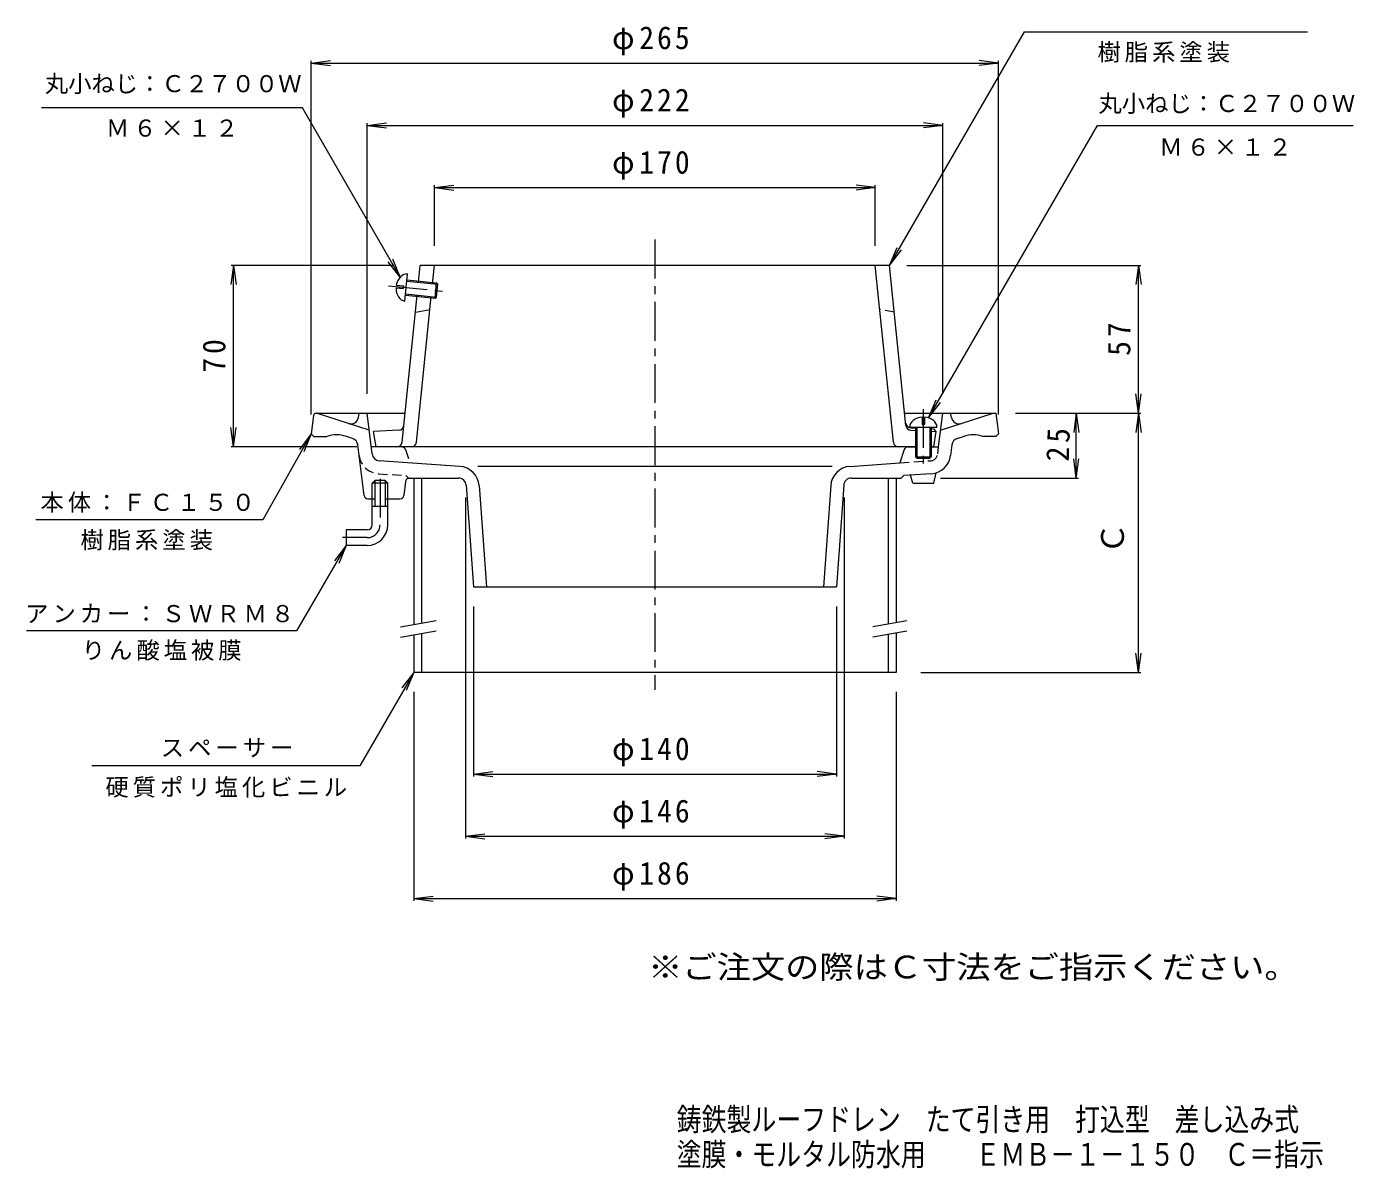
# Model space of a CAD drawing. Units: millimetres, scale not verified. Extents: x -287 to 225, y -345 to 361.
# Drawn here: x -287 to 225, y -345 to 96 of the extents above; entities that cross this region are included whole.
import ezdxf
from ezdxf.enums import TextEntityAlignment as Align

# ---------------------------------------------------------------- set-up
doc = ezdxf.new("R2010")
doc.units = ezdxf.units.MM
doc.header["$LTSCALE"] = 3
doc.linetypes.add('CHAIN1', pattern=[8, 5, -1, 1, -1])
doc.linetypes.add('DASHED1', pattern=[1.8, 1.2, -0.6])
for name, color, linetype, lineweight in [('0-0_通り芯', 3, 'Continuous', 9), ('0-2_仕上', 6, 'Continuous', 9), ('0-3_建具', 4, 'Continuous', 9), ('0-4_その他', 7, 'Continuous', 9), ('0-5_寸法', 7, 'Continuous', 9)]:
    doc.layers.add(name, color=color, linetype=linetype, lineweight=lineweight)
doc.layers.add('F-4_F-4ﾚｲﾔ', color=6, linetype='Continuous')
doc.layers.add('F-5_F-5ﾚｲﾔ', color=2, linetype='Continuous')
doc.styles.add('ＭＳ ゴシック', font='')
doc.styles.get('ＭＳ ゴシック').set_extended_font_data('MS Gothic')

msp = doc.modelspace()

# ---------------------------------------------------------------- linework, layer by layer
at = {"layer": '0-0_通り芯', "linetype": 'CHAIN1'}
for p, q in [((-44.297, 13.416), (-44.297, -160.252)), ((-150.297, -78.805), (-150.297, -96.53)), ((-155.297, -101.53), (-164.815, -101.53))]:
    msp.add_line(p, q, dxfattribs=at)
at = {"layer": '0-0_通り芯'}
for p, q in [((-175.906, -54.406), (-176.797, -61.53)), ((-174.914, -53.53), (-140.635, -53.53)), ((-154.487, -60.129), (-174.797, -53.53)), ((-158.639, -55.254), (-158.297, -53.53)), ((-153.368, -69.244), (-155.297, -53.53)), ((52.041, -53.53), (87.203, -53.53)), ((65.107, -66.53), (66.703, -53.53)), ((65.893, -60.129), (86.203, -53.53)), ((70.045, -55.254), (69.703, -53.53)), ((87.203, -53.53), (88.203, -61.53)), ((-160.879, -63.31), (-163.648, -62.41)), ((-156.444, -85.213), (-158.828, -65.797)), ((53.293, -66.53), (56.203, -66.53)), ((62.203, -66.53), (65.107, -66.53)), ((70.234, -65.797), (69.736, -69.853)), ((72.285, -63.31), (75.055, -62.41)), ((87.203, -62.53), (82.203, -62.53)), ((88.203, -61.53), (87.203, -62.53)), ((51.867, -67.567), (50.203, -72.696)), ((-119.497, -74.046), (-150.599, -71.871)), ((24.011, -74.046), (-112.604, -74.046)), ((30.903, -74.046), (50.203, -72.696)), ((-153.297, -80.53), (-152.297, -79.53)), ((-147.297, -80.53), (-153.297, -80.53)), ((-153.297, -96.53), (-153.297, -80.53)), ((-148.297, -79.53), (-152.297, -79.53)), ((-152.297, -79.53), (-152.297, -89.53)), ((-148.297, -79.53), (-147.297, -80.53)), ((-148.297, -79.53), (-148.297, -89.53)), ((-147.297, -96.53), (-147.297, -80.53)), ((-140.461, -79.844), (-141.133, -85.216)), ((-138.973, -78.53), (-120.09, -78.53)), ((-117.098, -81.316), (-114.297, -120.53)), ((-112.075, -81.456), (-109.284, -120.53)), ((23.481, -81.456), (20.69, -120.53)), ((28.504, -81.316), (25.703, -120.53)), ((31.497, -78.53), (50.703, -78.53)), ((51.703, -77.603), (50.703, -78.53)), ((62.354, -76.859), (51.703, -77.603)), ((55.203, -80.53), (54.275, -77.424)), ((-154.955, -86.53), (-152.297, -86.53)), ((-148.297, -86.53), (-142.621, -86.53)), ((-147.297, -89.53), (-153.297, -89.53)), ((-155.297, -104.53), (-163.297, -104.53)), ((-114.297, -120.53), (25.703, -120.53))]:
    msp.add_line(p, q, dxfattribs=at)
at = {"layer": '0-0_通り芯', "linetype": 'DASHED1'}
for p, q in [((-149.797, -66.53), (-153.701, -66.53)), ((64.774, -69.244), (65.107, -66.53)), ((-140.461, -67.567), (-138.797, -72.696)), ((50.203, -72.696), (62.005, -71.871)), ((-139.297, -78.53), (-138.973, -78.53))]:
    msp.add_line(p, q, dxfattribs=at)
at = {"layer": '0-0_通り芯'}
for points in [[(-176.797, -61.53), (-175.797, -62.53), (-170.797, -62.53)], [(55.203, -80.53), (63.203, -80.53), (64.203, -76.507)], [(-155.297, -98.53), (-163.297, -98.53), (-163.297, -104.53)]]:
    msp.add_lwpolyline(points, dxfattribs=at)
at = {"layer": '0-0_通り芯', "linetype": 'DASHED1'}
msp.add_lwpolyline([(-150.948, -76.859), (-140.297, -77.603), (-139.297, -78.53)], dxfattribs=at)
at = {"layer": '0-0_通り芯'}
for centre, radius, start, end in [((-174.914, -54.53), 1, 90, 172.87573), ((-161.582, -54.669), 3, 252, 348.76978), ((72.988, -54.669), 3, 191.23022, 288), ((-167.047, -72.871), 11, 69.97256, 109.92876), ((-161.806, -66.163), 3, 6.99995, 72), ((53.293, -68.03), 1.5, 90, 162.02876), ((73.212, -66.163), 3, 108, 173.00005), ((78.454, -72.871), 11, 70.07124, 110.02744), ((-150.39, -68.878), 3, 187.00002, 266.00014), ((61.796, -68.878), 8, 273.99998, 353.00014), ((-120.055, -82.026), 8, 4.08569, 86.00005), ((31.461, -82.026), 8, 93.99992, 175.91431), ((-138.973, -80.03), 1.5, 90, 172.87569), ((-120.09, -81.53), 3, 4.08524, 90), ((31.497, -81.53), 3, 90, 175.91475), ((-154.955, -85.03), 1.5, 187.00041, 270), ((-142.621, -85.03), 1.5, 270, 352.87564), ((-155.297, -96.53), 2, 270, 0), ((-155.297, -96.53), 8, 270, 0)]:
    msp.add_arc(centre, radius, start, end, dxfattribs=at)
at = {"layer": '0-0_通り芯', "linetype": 'DASHED1'}
for centre, radius, start, end in [((-141.887, -68.03), 1.5, 17.97124, 90), ((-150.39, -68.878), 8, 186.99986, 266.00002), ((61.796, -68.878), 3, 273.99986, 352.99998)]:
    msp.add_arc(centre, radius, start, end, dxfattribs=at)
at = {"layer": '0-0_通り芯', "linetype": 'CHAIN1'}
msp.add_arc((-155.297, -96.53), 5, 270, 0, dxfattribs=at)
at = {"layer": '0-2_仕上'}
for p, q in [((-140.752, -10.297), (-139.687, 0.149)), ((-135.489, -3.043), (-134.825, 3.47)), ((46.232, 3.47), (-134.825, 3.47)), ((-130.017, -3.601), (-129.297, 3.47)), ((47.654, -64.733), (40.703, 3.47)), ((52.528, -58.31), (46.232, 3.47)), ((-144.031, -4.183), (-141.164, -4.475)), ((-141.265, -5.47), (-141.164, -4.475)), ((-139.966, -2.587), (-128.028, -3.803)), ((-139.915, -2.089), (-128.475, -3.255)), ((-129.083, -9.224), (-128.475, -3.255)), ((-128.535, -8.778), (-128.028, -3.803)), ((-128.475, -3.255), (-128.028, -3.803)), ((-144.132, -5.178), (-141.265, -5.47)), ((-141.776, -64.733), (-135.996, -8.017)), ((-140.524, -8.058), (-129.083, -9.224)), ((-140.473, -7.561), (-128.535, -8.778)), ((-136.248, -64.733), (-130.524, -8.575)), ((-129.083, -9.224), (-128.535, -8.778)), ((-136.66, -14.53), (-131.029, -13.53)), ((58.703, -55.032), (58.703, -57.914)), ((59.703, -55.032), (59.703, -57.914)), ((-143.024, -60.105), (-152.797, -60.53)), ((-151.797, -66.53), (-152.797, -60.53)), ((53.953, -58.914), (64.453, -58.914)), ((54.333, -59.144), (56.203, -59.226)), ((54.431, -60.105), (56.203, -60.182)), ((56.203, -58.914), (56.203, -70.414)), ((56.703, -58.914), (56.703, -70.914)), ((58.703, -57.914), (59.703, -57.914)), ((61.703, -58.914), (61.703, -70.914)), ((62.203, -58.914), (62.203, -70.414)), ((62.203, -59.487), (63.203, -59.53)), ((62.203, -60.443), (64.203, -60.53)), ((56.203, -66.53), (-151.797, -66.53)), ((63.203, -66.53), (62.203, -66.53)), ((56.203, -70.414), (62.203, -70.414)), ((56.203, -70.414), (56.703, -70.914)), ((56.703, -70.914), (61.703, -70.914)), ((62.203, -70.414), (61.703, -70.914))]:
    msp.add_line(p, q, dxfattribs=at)
at = {"layer": '0-2_仕上', "linetype": 'CHAIN1'}
for p, q in [((-147.082, -4.374), (-124.644, -6.661)), ((59.203, -51.936), (59.203, -73.649))]:
    msp.add_line(p, q, dxfattribs=at)
at = {"layer": '0-2_仕上', "linetype": 'DASHED1'}
msp.add_line((48.066, -14.53), (42.436, -13.53), dxfattribs=at)
at = {"layer": '0-2_仕上'}
msp.add_lwpolyline([(63.203, -66.53), (64.203, -60.53), (63.203, -59.53)], dxfattribs=at)
for centre, start, end in [((-143.111, -58.107), 272.48993, 354.18011), ((54.42, -57.146), 185.81989, 267.51114), ((54.518, -58.107), 185.81989, 267.51007), ((-143.766, -64.53), 270, 354.18127), ((-138.237, -64.53), 270, 354.18127), ((49.644, -64.53), 185.81871, 270)]:
    msp.add_arc(centre, 2, start, end, dxfattribs=at)
for centre, major_axis, start_param, end_param in [((-140.219, -5.074), (0.532, 5.223), 6.2831853, 7.7585936), ((-140.219, -5.074), (0.532, 5.223), 1.6661844, 3.1415927), ((59.203, -58.914), (5.25, 0), 1.6661844, 3.1415927), ((59.203, -58.914), (5.25, 0), 6.2831853, 7.7585936)]:
    msp.add_ellipse(centre, major_axis=major_axis, ratio=0.7428, start_param=start_param, end_param=end_param, dxfattribs=at)
at = {"layer": '0-3_建具'}
for p, q in [((-137.297, -78.53), (-137.297, -134.959)), ((-134.297, -78.53), (-134.297, -134.43)), ((45.703, -78.53), (45.703, -134.694)), ((48.703, -78.53), (48.703, -134.165)), ((-137.297, -139.02), (-137.297, -153.53)), ((-134.297, -138.491), (-134.297, -153.53)), ((45.703, -138.756), (45.703, -153.53))]:
    msp.add_line(p, q, dxfattribs=at)
at = {"layer": '0-3_建具', "color": 7}
for p, q in [((-142.41, -135.86), (-128.623, -133.429)), ((-142.41, -139.922), (-128.623, -137.491)), ((39.784, -135.738), (52.877, -133.429)), ((39.784, -139.799), (52.877, -137.491))]:
    msp.add_line(p, q, dxfattribs=at)
at = {"layer": '0-3_建具'}
msp.add_lwpolyline([(48.703, -138.227), (48.703, -153.53), (-137.297, -153.53)], dxfattribs=at)
at = {"layer": '0-4_その他'}
for p, q in [((-176.797, 81.47), (-169.361, 82.449)), ((-176.797, -54.03), (-176.797, 82.37)), ((88.203, 81.47), (80.767, 82.449)), ((88.203, -54.03), (88.203, 82.37)), ((-176.797, 81.47), (88.203, 81.47)), ((-176.797, 81.47), (-169.361, 80.491)), ((88.203, 81.47), (80.767, 80.491)), ((-155.297, 57.47), (-147.861, 58.449)), ((-155.297, -46.03), (-155.297, 58.37)), ((-155.297, 57.47), (66.703, 57.47)), ((-155.297, 57.47), (-147.861, 56.491)), ((66.703, 57.47), (59.267, 58.449)), ((66.703, 57.47), (59.267, 56.491)), ((66.703, -46.03), (66.703, 58.37)), ((-129.297, 33.47), (-121.861, 34.449)), ((-129.297, 10.97), (-129.297, 34.37)), ((-129.297, 33.47), (40.703, 33.47)), ((-129.297, 33.47), (-121.861, 32.491)), ((40.703, 33.47), (33.267, 34.449)), ((40.703, 33.47), (33.267, 32.491)), ((40.703, 10.97), (40.703, 34.37)), ((-206.797, 3.47), (-207.776, -3.966)), ((-144.959, 3.47), (-207.697, 3.47)), ((-206.797, -66.53), (-206.797, 3.47)), ((-206.797, 3.47), (-205.818, -3.966)), ((52.861, 3.47), (143.103, 3.47)), ((142.203, 3.47), (141.224, -3.966)), ((142.203, -53.53), (142.203, 3.47)), ((142.203, 3.47), (143.182, -3.966)), ((142.203, -53.53), (141.224, -46.094)), ((142.203, -53.53), (143.182, -46.094)), ((94.703, -53.53), (143.103, -53.53)), ((118.203, -53.53), (117.224, -60.966)), ((118.203, -78.53), (118.203, -53.53)), ((118.203, -53.53), (119.182, -60.966)), ((142.203, -53.53), (141.224, -60.966)), ((142.203, -153.53), (142.203, -53.53)), ((142.203, -53.53), (143.182, -60.966)), ((-206.797, -66.53), (-207.776, -59.094)), ((-206.797, -66.53), (-205.818, -59.094)), ((-159.297, -66.53), (-207.697, -66.53)), ((118.203, -78.53), (117.224, -71.094)), ((118.203, -78.53), (119.182, -71.094)), ((65.893, -78.53), (119.103, -78.53)), ((-117.297, -86.03), (-117.297, -217.601)), ((28.703, -86.03), (28.703, -217.601)), ((-114.297, -128.03), (-114.297, -193.601)), ((25.703, -128.03), (25.703, -193.601)), ((142.203, -153.53), (141.224, -146.094)), ((142.203, -153.53), (143.182, -146.094)), ((58.203, -153.53), (143.103, -153.53)), ((-137.297, -161.03), (-137.297, -241.601)), ((48.703, -161.03), (48.703, -241.601)), ((-114.297, -192.701), (-106.861, -191.722)), ((-114.297, -192.701), (25.703, -192.701)), ((-114.297, -192.701), (-106.861, -193.68)), ((25.703, -192.701), (18.267, -191.722)), ((25.703, -192.701), (18.267, -193.68)), ((-117.297, -216.701), (-109.861, -215.722)), ((-117.297, -216.701), (28.703, -216.701)), ((-117.297, -216.701), (-109.861, -217.68)), ((28.703, -216.701), (21.267, -215.722)), ((28.703, -216.701), (21.267, -217.68)), ((-137.297, -240.701), (-129.861, -239.722)), ((48.703, -240.701), (41.267, -239.722)), ((-137.297, -240.701), (-129.861, -241.68)), ((-137.297, -240.701), (48.703, -240.701)), ((48.703, -240.701), (41.267, -241.68))]:
    msp.add_line(p, q, dxfattribs=at)
at = {"layer": '0-5_寸法'}
for p, q in [((46.232, 3.47), (98.193, 93.47)), ((98.193, 93.47), (207.363, 93.47)), ((-180.155, 64.226), (-280.865, 64.226)), ((-142.541, -1.052), (-180.155, 64.226)), ((61.272, -55.33), (126.397, 57.47)), ((126.397, 57.47), (224.966, 57.47)), ((46.232, 3.47), (49.102, 10.399)), ((-142.541, -1.052), (-145.411, 5.877)), ((46.232, 3.47), (50.797, 9.42)), ((-142.541, -1.052), (-147.107, 4.898)), ((61.272, -55.33), (64.142, -48.401)), ((61.272, -55.33), (65.838, -49.38)), ((-176.797, -61.53), (-181.363, -67.48)), ((-176.797, -61.53), (-179.667, -68.459)), ((-163.297, -104.53), (-182.526, -137.509)), ((-163.297, -104.53), (-167.863, -110.48)), ((-163.297, -104.53), (-166.167, -111.459)), ((-182.526, -137.509), (-286.61, -137.509)), ((-137.297, -153.53), (-158.082, -189.53)), ((-137.297, -153.53), (-141.863, -159.48)), ((-137.297, -153.53), (-140.167, -160.459)), ((-158.082, -189.53), (-261.49, -189.53))]:
    msp.add_line(p, q, dxfattribs=at)
msp.add_lwpolyline([(-176.797, -61.53), (-195.503, -94.634), (-283.009, -94.634)], dxfattribs=at)

# ---------------------------------------------------------------- texts
at = {"layer": '0-4_その他', "color": 2, "style": 'ＭＳ ゴシック'}
msp.add_text('Ｃ', height=8.798, rotation=90, dxfattribs=at).set_placement((139.203, -107.864), align=Align.BOTTOM_LEFT)
at = {"layer": '0-4_その他', "color": 2, "char_height": 8.798, "attachment_point": 7, "style": 'ＭＳ ゴシック'}
for s, insert in [('\\T1.21;\\W0.95;φ265', (-60.797, 84.47)), ('\\T1.21;\\W0.95;φ222', (-60.797, 60.47)), ('\\T1.21;\\W0.95;φ170', (-60.797, 36.47)), ('\\T1.21;\\W0.95;φ140', (-60.797, -189.701)), ('\\T1.21;\\W0.95;φ146', (-60.797, -213.701)), ('\\T1.21;\\W0.95;φ186', (-60.797, -237.701))]:
    msp.add_mtext(s, dxfattribs=dict(at, insert=insert))
for s, insert, rotation in [('\\T1.27;\\W0.95;57', (139.203, -31.405), 90), ('\\T1.27;\\W0.95;70', (-209.797, -37.905), 90), ('\\T1.27;\\W0.95;25', (115.426, -72.293), 87.938)]:
    msp.add_mtext(s, dxfattribs=dict(at, insert=insert, rotation=rotation))
at = {"layer": '0-5_寸法', "style": 'ＭＳ ゴシック'}
for p in [(-279.57, 68.263), (126.748, 60.628)]:
    msp.add_text('丸小ねじ：Ｃ２７００Ｗ', height=6.598, dxfattribs=at).set_placement(p, align=Align.BOTTOM_LEFT)
at = {"layer": '0-5_寸法', "char_height": 6.598, "attachment_point": 7, "style": 'ＭＳ ゴシック'}
for s, insert in [('\\T1.17;樹脂系塗装', (126.353, 81.665)), ('\\T1.17;Ｍ６×１２', (-256.01, 53.011)), ('\\T1.17;Ｍ６×１２', (150.182, 45.677)), ('\\T1.17;本体：ＦＣ１５０', (-281.248, -91.922)), ('\\T1.17;樹脂系塗装', (-265.842, -106.448)), ('\\T1.17;アンカー：ＳＷＲＭ８', (-287.145, -134.452)), ('\\T1.17;りん酸塩被膜', (-265.318, -148.978)), ('\\T1.17;スペーサー', (-234.858, -186.252)), ('\\T1.17;硬質ポリ塩化ビニル', (-256.206, -201.787))]:
    msp.add_mtext(s, dxfattribs=dict(at, insert=insert))
at = {"layer": 'F-4_F-4ﾚｲﾔ', "style": 'ＭＳ ゴシック', "width": 0.8}
for s, p in [('鋳鉄製ルーフドレン\u3000たて引き用\u3000打込型\u3000差し込み式', (-35.886, -332.899)), ('塗膜・モルタル防水用\u3000\u3000ＥＭＢ－１－１５０\u3000Ｃ＝指示', (-35.886, -346.399))]:
    msp.add_text(s, height=8.798, dxfattribs=at).set_placement(p, align=Align.BOTTOM_LEFT)
at = {"layer": 'F-5_F-5ﾚｲﾔ', "style": 'ＭＳ ゴシック', "width": 1.1}
msp.add_text('※ご注文の際はＣ寸法をご指示ください。', height=8.798, dxfattribs=at).set_placement((-46.89, -274.136), align=Align.BOTTOM_LEFT)

doc.saveas('drawing.dxf')
